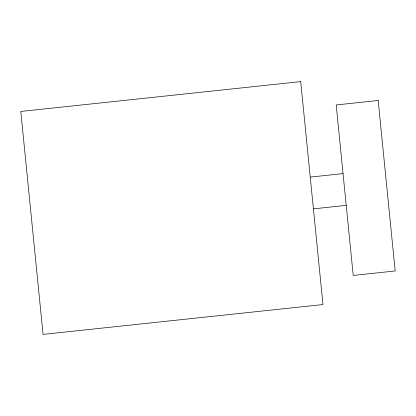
<?xml version="1.0" encoding="UTF-8"?>
<svg xmlns="http://www.w3.org/2000/svg" width="416" height="416" viewBox="0 0 416 416"><rect width="100%" height="100%" fill="white"/><g stroke="black" fill="none" stroke-linecap="round" stroke-linejoin="round"><path stroke-width="0.62" d="M310.461 177.076L343.044 173.602M313.633 208.832L346.216 205.358M300.711 81.609L20.8 111.452L43.061 334.391L322.972 304.548L300.711 81.609M378.175 100.48L336.19 104.957L353.215 275.439L395.2 270.962L378.175 100.48"/></g></svg>
